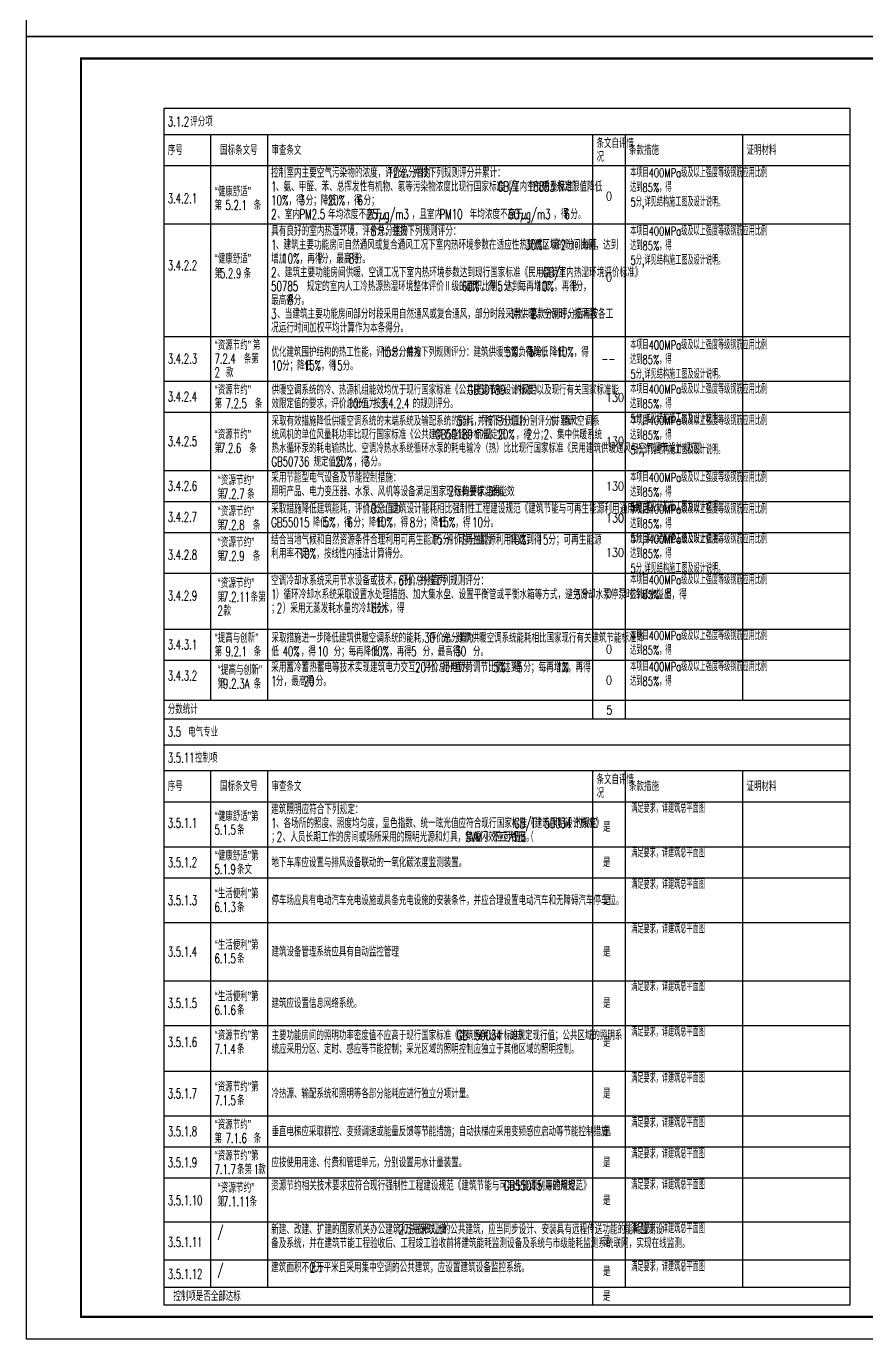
# Model space of a CAD drawing. Extents: x 12902 to 139002, y 7705 to 185905.
# Drawn here: x 12902 to 51263, y 7705 to 67580 of the extents above; entities that cross this region are included whole.
import ezdxf

# ---------------------------------------------------------------- set-up
doc = ezdxf.new("R2010")
doc.units = 0
doc.header["$LTSCALE"] = 1000
for name, color, linetype in [('A-Tab(建筑表格)', 7, 'Continuous'), ('A-Text(建筑文字)', 33, 'Continuous'), ('C-Sheet(通用-图框)', 4, 'Continuous'), ('PUB_TITLE', 4, 'Continuous')]:
    doc.layers.add(name, color=color, linetype=linetype)
doc.styles.add('LJ_TXT', font='SIMPLEX', dxfattribs={"width": 0.8, "bigfont": 'GBCBIG'})

# ---------------------------------------------------------------- blocks, each defined once
blk = doc.blocks.new('AutoBlock_20250323_153', base_point=(39363, 50443))
at = {"color": 1, "style": 'LJ_TXT', "width": 0.8}
blk.add_attdef('3.4.2.4', (39363, 50443), '', height=400, dxfattribs=at)
blk = doc.blocks.new('AutoBlock_20250323_154', base_point=(39363, 48446))
at = {"color": 1, "style": 'LJ_TXT', "width": 0.8}
blk.add_attdef('3.4.2.5', (39363, 48446), '', height=400, dxfattribs=at)
blk = doc.blocks.new('AutoBlock_20250323_155', base_point=(39363, 46396))
at = {"color": 1, "style": 'LJ_TXT', "width": 0.8}
blk.add_attdef('3.4.2.6', (39363, 46396), '', height=400, dxfattribs=at)
blk = doc.blocks.new('AutoBlock_20250323_156', base_point=(39363, 44947))
at = {"color": 1, "style": 'LJ_TXT', "width": 0.8}
blk.add_attdef('3.4.2.7', (39363, 44947), '', height=400, dxfattribs=at)
blk = doc.blocks.new('AutoBlock_20250323_157', base_point=(40481, 52837))
at = {"color": 1, "style": 'LJ_TXT', "width": 0.7}
for tag, p in [('3.4.2.3措施_001', (40466, 52837)), ('3.4.2.3措施_002', (40466, 52170)), ('3.4.2.3措施_003', (40481, 51504))]:
    blk.add_attdef(tag, p, '', height=400, dxfattribs=at)
blk = doc.blocks.new('AutoBlock_20250323_158', base_point=(40481, 50821))
at = {"color": 1, "style": 'LJ_TXT', "width": 0.7}
for tag, p in [('3.4.2.4措施_001', (40466, 50821)), ('3.4.2.4措施_002', (40466, 50155)), ('3.4.2.4措施_003', (40481, 49488))]:
    blk.add_attdef(tag, p, '', height=400, dxfattribs=at)
blk = doc.blocks.new('AutoBlock_20250323_159', base_point=(40481, 49390))
at = {"color": 1, "style": 'LJ_TXT', "width": 0.7}
for tag, p in [('3.4.2.5措施_001', (40466, 49390)), ('3.4.2.5措施_002', (40466, 48724)), ('3.4.2.5措施_003', (40481, 48057))]:
    blk.add_attdef(tag, p, '', height=400, dxfattribs=at)
blk = doc.blocks.new('AutoBlock_20250323_160', base_point=(40481, 46795))
at = {"color": 1, "style": 'LJ_TXT', "width": 0.7}
for tag, p in [('3.4.2.6措施_001', (40466, 46795)), ('3.4.2.6措施_002', (40466, 46128)), ('3.4.2.6措施_003', (40481, 45462))]:
    blk.add_attdef(tag, p, '', height=400, dxfattribs=at)
blk = doc.blocks.new('AutoBlock_20250323_161', base_point=(40481, 45350))
at = {"color": 1, "style": 'LJ_TXT', "width": 0.7}
for tag, p in [('3.4.2.7措施_001', (40466, 45350)), ('3.4.2.7措施_002', (40466, 44683)), ('3.4.2.7措施_003', (40481, 44017))]:
    blk.add_attdef(tag, p, '', height=400, dxfattribs=at)
blk = doc.blocks.new('AutoBlock_20250323_162', base_point=(40481, 43985))
at = {"color": 1, "style": 'LJ_TXT', "width": 0.7}
for tag, p in [('3.4.2.8措施_001', (40466, 43985)), ('3.4.2.8措施_002', (40466, 43319)), ('3.4.2.8措施_003', (40481, 42652))]:
    blk.add_attdef(tag, p, '', height=400, dxfattribs=at)
blk = doc.blocks.new('AutoBlock_20250323_163', base_point=(39363, 43368))
at = {"color": 1, "style": 'LJ_TXT', "width": 0.8}
blk.add_attdef('3.4.2.8', (39363, 43368), '', height=400, dxfattribs=at)
blk = doc.blocks.new('AutoBlock_20250323_164', base_point=(39383, 36182))
at = {"color": 1, "style": 'LJ_TXT', "width": 0.8}
blk.add_attdef('暖通总分', (39383, 36182), '', height=400, dxfattribs=at)
blk = doc.blocks.new('AutoBlock_20250323_165', base_point=(39363, 41506))
at = {"color": 1, "style": 'LJ_TXT', "width": 0.8}
blk.add_attdef('3.4.2.9', (39363, 41506), '', height=400, dxfattribs=at)
blk = doc.blocks.new('AutoBlock_20250323_166', base_point=(40481, 42123))
at = {"color": 1, "style": 'LJ_TXT', "width": 0.7}
for tag, p in [('3.4.2.9措施_001', (40466, 42123)), ('3.4.2.9措施_002', (40466, 41456))]:
    blk.add_attdef(tag, p, '', height=400, dxfattribs=at)
blk = doc.blocks.new('AutoBlock_20250323_167', base_point=(40481, 39581))
at = {"color": 1, "style": 'LJ_TXT', "width": 0.7}
for tag, p in [('3.4.3.1措施_001', (40466, 39581)), ('3.4.3.1措施_002', (40466, 38914))]:
    blk.add_attdef(tag, p, '', height=400, dxfattribs=at)
blk = doc.blocks.new('AutoBlock_20250323_168', base_point=(39363, 38964))
at = {"color": 1, "style": 'LJ_TXT', "width": 0.8}
blk.add_attdef('3.4.3.1', (39363, 38964), '', height=400, dxfattribs=at)
blk = doc.blocks.new('AutoBlock_20250323_169', base_point=(39363, 37547))
at = {"color": 1, "style": 'LJ_TXT', "width": 0.8}
blk.add_attdef('3.4.3.2', (39363, 37547), '', height=400, dxfattribs=at)
blk = doc.blocks.new('AutoBlock_20250323_170', base_point=(40481, 38163))
at = {"color": 1, "style": 'LJ_TXT', "width": 0.7}
for tag, p in [('3.4.3.2措施_001', (40466, 38163)), ('3.4.3.2措施_002', (40466, 37497))]:
    blk.add_attdef(tag, p, '', height=400, dxfattribs=at)
blk = doc.blocks.new('AutoBlock_20250323_171', base_point=(40523, 31701))
at = {"color": 1, "style": 'LJ_TXT', "width": 0.7}
blk.add_attdef('3.5.1.1措施_001', (40513, 31701), '', height=400, dxfattribs=at)
blk = doc.blocks.new('AutoBlock_20250323_172', base_point=(40523, 29670))
at = {"color": 1, "style": 'LJ_TXT', "width": 0.7}
blk.add_attdef('3.5.1.2措施_001', (40513, 29670), '', height=400, dxfattribs=at)
blk = doc.blocks.new('AutoBlock_20250323_173', base_point=(40523, 28229))
at = {"color": 1, "style": 'LJ_TXT', "width": 0.7}
blk.add_attdef('3.5.1.3措施_001', (40513, 28229), '', height=400, dxfattribs=at)
blk = doc.blocks.new('AutoBlock_20250323_174', base_point=(40523, 26204))
at = {"color": 1, "style": 'LJ_TXT', "width": 0.7}
blk.add_attdef('3.5.1.4措施_001', (40513, 26204), '', height=400, dxfattribs=at)
blk = doc.blocks.new('AutoBlock_20250323_175', base_point=(40523, 23568))
at = {"color": 1, "style": 'LJ_TXT', "width": 0.7}
blk.add_attdef('3.5.1.5措施_001', (40513, 23568), '', height=400, dxfattribs=at)
blk = doc.blocks.new('AutoBlock_20250323_176', base_point=(40523, 21498))
at = {"color": 1, "style": 'LJ_TXT', "width": 0.7}
blk.add_attdef('3.5.1.6措施_001', (40513, 21498), '', height=400, dxfattribs=at)
blk = doc.blocks.new('AutoBlock_20250323_177', base_point=(40523, 19391))
at = {"color": 1, "style": 'LJ_TXT', "width": 0.7}
blk.add_attdef('3.5.1.7措施_001', (40513, 19391), '', height=400, dxfattribs=at)
blk = doc.blocks.new('AutoBlock_20250323_178', base_point=(40523, 17354))
at = {"color": 1, "style": 'LJ_TXT', "width": 0.7}
blk.add_attdef('3.5.1.8措施_001', (40513, 17354), '', height=400, dxfattribs=at)
blk = doc.blocks.new('AutoBlock_20250323_179', base_point=(40523, 15937))
at = {"color": 1, "style": 'LJ_TXT', "width": 0.7}
blk.add_attdef('3.5.1.9措施_001', (40513, 15937), '', height=400, dxfattribs=at)
blk = doc.blocks.new('AutoBlock_20250323_180', base_point=(40523, 14520))
at = {"color": 1, "style": 'LJ_TXT', "width": 0.7}
blk.add_attdef('3.5.1.10措施_001', (40513, 14520), '', height=400, dxfattribs=at)
blk = doc.blocks.new('AutoBlock_20250323_181', base_point=(40523, 12522))
at = {"color": 1, "style": 'LJ_TXT', "width": 0.7}
blk.add_attdef('3.5.1.11措施_001', (40513, 12522), '', height=400, dxfattribs=at)
blk = doc.blocks.new('AutoBlock_20250323_182', base_point=(40523, 10783))
at = {"color": 1, "style": 'LJ_TXT', "width": 0.7}
blk.add_attdef('3.5.1.12措施_001', (40513, 10783), '', height=400, dxfattribs=at)
blk = doc.blocks.new('AutoBlock_20250323_216', base_point=(40481, 58035))
at = {"color": 1, "style": 'LJ_TXT', "width": 0.7}
for tag, p in [('3.4.2.2措施_001', (40466, 58035)), ('3.4.2.2措施_002', (40466, 57368)), ('3.4.2.2措施_003', (40481, 56702))]:
    blk.add_attdef(tag, p, '', height=400, dxfattribs=at)
blk = doc.blocks.new('AutoBlock_20250323_217', base_point=(40481, 60691))
at = {"color": 1, "style": 'LJ_TXT', "width": 0.7}
for tag, p in [('3.4.2.1措施_001', (40466, 60691)), ('3.4.2.1措施_002', (40466, 60024)), ('3.4.2.1措施_003', (40481, 59358))]:
    blk.add_attdef(tag, p, '', height=400, dxfattribs=at)
blk = doc.blocks.new('AutoBlock_20250323_218', base_point=(39363, 59625))
at = {"color": 1, "style": 'LJ_TXT', "width": 0.8}
blk.add_attdef('3.4.2.1', (39363, 59625), '', height=400, dxfattribs=at)
blk = doc.blocks.new('AutoBlock_20250323_219', base_point=(39363, 55933))
at = {"color": 1, "style": 'LJ_TXT', "width": 0.8}
blk.add_attdef('3.4.2.2', (39363, 55933), '', height=400, dxfattribs=at)

msp = doc.modelspace()

# ---------------------------------------------------------------- linework, layer by layer
at = {"layer": 'A-Tab(建筑表格)'}
msp.add_lwpolyline([(19186, 9255), (50513, 9255), (50513, 63824), (19186, 63824)], close=True, dxfattribs=at)
for points in [[(19186, 62643), (50513, 62643)], [(21319, 62643), (21319, 36831)], [(23919, 62643), (23919, 36831)], [(38752, 62643), (38752, 35983)], [(40234, 62643), (40234, 35983)], [(45595, 62643), (45595, 36831)], [(19186, 61226), (50513, 61226)], [(19186, 58570), (50513, 58570)], [(19186, 53432), (50513, 53432)], [(19186, 51395), (50513, 51395)], [(19186, 49977), (50513, 49977)], [(19186, 47320), (50513, 47320)], [(19186, 45903), (50513, 45903)], [(19186, 44486), (50513, 44486)], [(19186, 42624), (50513, 42624)], [(19186, 40081), (50513, 40081)], [(19186, 38664), (50513, 38664)], [(19186, 36831), (50513, 36831)], [(19186, 35983), (50513, 35983)], [(19186, 34802), (50513, 34802)], [(19186, 33622), (50513, 33622)], [(21319, 33622), (21319, 10052)], [(23919, 33622), (23919, 10052)], [(38752, 33622), (38752, 9255)], [(40234, 33622), (40234, 10052)], [(45595, 33622), (45595, 10052)], [(19186, 32204), (50513, 32204)], [(19186, 30145), (50513, 30145)], [(19186, 28728), (50513, 28728)], [(19186, 26691), (50513, 26691)], [(19186, 24034), (50513, 24034)], [(19186, 21997), (50513, 21997)], [(19186, 19911), (50513, 19911)], [(19186, 17874), (50513, 17874)], [(19186, 16457), (50513, 16457)], [(19186, 15040), (50513, 15040)], [(19186, 13042), (50513, 13042)], [(19186, 11303), (50513, 11303)], [(19186, 10052), (50513, 10052)]]:
    msp.add_lwpolyline(points, dxfattribs=at)
at = {"layer": 'C-Sheet(通用-图框)'}
msp.add_lwpolyline([(12902, 7705), (139002, 7705), (139002, 67105), (12902, 67105)], close=True, dxfattribs=at)
at = {"layer": 'C-Sheet(通用-图框)', "const_width": 100}
msp.add_lwpolyline([(15402, 8705), (138002, 8705), (138002, 66105), (15402, 66105)], close=True, dxfattribs=at)
at = {"layer": 'PUB_TITLE'}
msp.add_lwpolyline([(12902, 67105), (139002, 67105), (139002, 126505), (12902, 126505)], close=True, dxfattribs=at)

# ---------------------------------------------------------------- block references
at = {"color": 1}
for name, p, values in [('AutoBlock_20250323_217', (40481, 60691), {'3.4.2.1措施_001': '本项目400MPa级及以上强度等级钢筋应用比例', '3.4.2.1措施_002': '达到85%%%，得', '3.4.2.1措施_003': '5分,详见结构施工图及设计说明。'}), ('AutoBlock_20250323_218', (39363, 59625), {'3.4.2.1': '0'}), ('AutoBlock_20250323_216', (40481, 58035), {'3.4.2.2措施_001': '本项目400MPa级及以上强度等级钢筋应用比例', '3.4.2.2措施_002': '达到85%%%，得', '3.4.2.2措施_003': '5分,详见结构施工图及设计说明。'}), ('AutoBlock_20250323_219', (39363, 55933), {'3.4.2.2': '0'}), ('AutoBlock_20250323_157', (40481, 52837), {'3.4.2.3措施_001': '本项目400MPa级及以上强度等级钢筋应用比例', '3.4.2.3措施_002': '达到85%%%，得', '3.4.2.3措施_003': '5分,详见结构施工图及设计说明。'}), ('AutoBlock_20250323_158', (40481, 50821), {'3.4.2.4措施_001': '本项目400MPa级及以上强度等级钢筋应用比例', '3.4.2.4措施_002': '达到85%%%，得', '3.4.2.4措施_003': '5分,详见结构施工图及设计说明。'}), ('AutoBlock_20250323_153', (39363, 50443), {'3.4.2.4': '130'}), ('AutoBlock_20250323_159', (40481, 49390), {'3.4.2.5措施_001': '本项目400MPa级及以上强度等级钢筋应用比例', '3.4.2.5措施_002': '达到85%%%，得', '3.4.2.5措施_003': '5分,详见结构施工图及设计说明。'}), ('AutoBlock_20250323_154', (39363, 48446), {'3.4.2.5': '130'}), ('AutoBlock_20250323_155', (39363, 46396), {'3.4.2.6': '130'}), ('AutoBlock_20250323_160', (40481, 46795), {'3.4.2.6措施_001': '本项目400MPa级及以上强度等级钢筋应用比例', '3.4.2.6措施_002': '达到85%%%，得', '3.4.2.6措施_003': '5分,详见结构施工图及设计说明。'}), ('AutoBlock_20250323_161', (40481, 45350), {'3.4.2.7措施_001': '本项目400MPa级及以上强度等级钢筋应用比例', '3.4.2.7措施_002': '达到85%%%，得', '3.4.2.7措施_003': '5分,详见结构施工图及设计说明。'}), ('AutoBlock_20250323_156', (39363, 44947), {'3.4.2.7': '130'}), ('AutoBlock_20250323_162', (40481, 43985), {'3.4.2.8措施_001': '本项目400MPa级及以上强度等级钢筋应用比例', '3.4.2.8措施_002': '达到85%%%，得', '3.4.2.8措施_003': '5分,详见结构施工图及设计说明。'}), ('AutoBlock_20250323_163', (39363, 43368), {'3.4.2.8': '130'}), ('AutoBlock_20250323_166', (40481, 42123), {'3.4.2.9措施_001': '本项目400MPa级及以上强度等级钢筋应用比例', '3.4.2.9措施_002': '达到85%%%，得'}), ('AutoBlock_20250323_165', (39363, 41506), {'3.4.2.9': '0'}), ('AutoBlock_20250323_167', (40481, 39581), {'3.4.3.1措施_001': '本项目400MPa级及以上强度等级钢筋应用比例', '3.4.3.1措施_002': '达到85%%%，得'}), ('AutoBlock_20250323_168', (39363, 38964), {'3.4.3.1': '0'}), ('AutoBlock_20250323_170', (40481, 38163), {'3.4.3.2措施_001': '本项目400MPa级及以上强度等级钢筋应用比例', '3.4.3.2措施_002': '达到85%%%，得'}), ('AutoBlock_20250323_169', (39363, 37547), {'3.4.3.2': '0'}), ('AutoBlock_20250323_164', (39383, 36182), {'暖通总分': '5'}), ('AutoBlock_20250323_171', (40523, 31701), {'3.5.1.1措施_001': '满足要求，详建筑总平面图'}), ('AutoBlock_20250323_172', (40523, 29670), {'3.5.1.2措施_001': '满足要求，详建筑总平面图'}), ('AutoBlock_20250323_173', (40523, 28229), {'3.5.1.3措施_001': '满足要求，详建筑总平面图'}), ('AutoBlock_20250323_174', (40523, 26204), {'3.5.1.4措施_001': '满足要求，详建筑总平面图'}), ('AutoBlock_20250323_175', (40523, 23568), {'3.5.1.5措施_001': '满足要求，详建筑总平面图'}), ('AutoBlock_20250323_176', (40523, 21498), {'3.5.1.6措施_001': '满足要求，详建筑总平面图'}), ('AutoBlock_20250323_177', (40523, 19391), {'3.5.1.7措施_001': '满足要求，详建筑总平面图'}), ('AutoBlock_20250323_178', (40523, 17354), {'3.5.1.8措施_001': '满足要求，详建筑总平面图'}), ('AutoBlock_20250323_179', (40523, 15937), {'3.5.1.9措施_001': '满足要求，详建筑总平面图'}), ('AutoBlock_20250323_180', (40523, 14520), {'3.5.1.10措施_001': '满足要求，详建筑总平面图'}), ('AutoBlock_20250323_181', (40523, 12522), {'3.5.1.11措施_001': '满足要求，详建筑总平面图'}), ('AutoBlock_20250323_182', (40523, 10783), {'3.5.1.12措施_001': '满足要求，详建筑总平面图'})]:
    msp.add_blockref(name, p, dxfattribs=at).add_auto_attribs(values)

# ---------------------------------------------------------------- texts
at = {"layer": 'A-Tab(建筑表格)', "style": 'LJ_TXT'}
for s, height, width, p in [('评分项', 427.1, 0.8, (20389, 63012)), ('3.1.2', 442.8, 0.64, (19363, 63012)), ('条文自评情', 427.1, 0.8, (38929, 62023)), ('序号', 427.1, 0.8, (19363, 61713)), ('国标条文号', 427.1, 0.8, (21753, 61713)), ('审查条文', 427.1, 0.8, (24096, 61713)), ('况', 427, 0.8, (38929, 61403)), ('条款措施', 427.1, 0.8, (40411, 61713)), ('证明材料', 427.1, 0.8, (45772, 61713)), ('3.4.2.1', 442.8, 0.64, (19363, 59509)), ('“健康舒适”', 427.1, 0.8, (21496, 59819)), ('第', 427, 0.8, (21496, 59199)), ('5.2.1', 442.8, 0.64, (22001, 59199)), ('条', 427, 0.8, (23284, 59199)), ('3.4.2.2', 442.8, 0.64, (19363, 56449)), ('“健康舒适”', 427.1, 0.8, (21496, 56759)), ('第', 427, 0.8, (21496, 56088)), ('5.2.9', 442.8, 0.64, (21745, 56088)), ('条', 427, 0.8, (22825, 56088)), ('“资源节约”', 427.1, 0.8, (21496, 52812)), ('第', 427, 0.8, (23245, 52812)), ('优化建筑围护结构的热工性能，评价总分值为', 427.14, 0.8, (24096, 52502)), ('15', 442.8, 0.64, (29071, 52502)), ('分，并按下列规则评分：建筑供暖空调负荷降低', 427.14, 0.8, (29557, 52502)), ('5%', 442.8, 0.64, (34781, 52502)), ('，得', 427.1, 0.8, (35347, 52502)), ('5', 443, 0.64, (35845, 52502)), ('分；降低', 427.1, 0.8, (36115, 52502)), ('10%', 442.8, 0.64, (37110, 52502)), ('，得', 427.1, 0.8, (37893, 52502)), ('3.4.2.3', 442.8, 0.64, (19363, 52192)), ('7.2.4', 442.8, 0.64, (21496, 52192)), ('条第', 427.1, 0.8, (22832, 52192)), ('10', 442.8, 0.64, (24096, 51882)), ('分；降低', 427.1, 0.8, (24582, 51882)), ('15%', 442.8, 0.64, (25577, 51882)), ('，得', 427.1, 0.8, (26360, 51882)), ('15', 442.8, 0.64, (26857, 51882)), ('分。', 427.1, 0.8, (27343, 51882)), ('--', 442.8, 0.64, (39152, 52192)), ('2', 443, 0.64, (21496, 51572)), ('款', 427, 0.8, (22023, 51572)), ('3.4.2.4', 442.8, 0.64, (19363, 50465)), ('“资源节约”', 427.1, 0.8, (21496, 50775)), ('供暖空调系统的冷、热源机组能效均优于现行国家标准《公共建筑节能设计标准》', 427.14, 0.8, (24096, 50775)), ('GB50189', 442.8, 0.64, (33051, 50775)), ('的规定以及现行有关国家标准能', 427.14, 0.8, (35170, 50775)), ('第', 427, 0.8, (21496, 50155)), ('7.2.5', 442.8, 0.64, (22001, 50155)), ('条', 427, 0.8, (23337, 50155)), ('效限定值的要求，评价总分值为', 427.14, 0.8, (24096, 50155)), ('10', 442.8, 0.64, (27579, 50155)), ('分，按表', 427.1, 0.8, (28065, 50155)), ('3.4.2.4', 442.8, 0.64, (29059, 50155)), ('的规则评分。', 427.1, 0.8, (30544, 50155)), ('采取有效措施降低供暖空调系统的末端系统及输配系统的能耗，评价总分值为', 427.14, 0.8, (24096, 49357)), ('5', 443, 0.64, (32554, 49357)), ('分，并按下列规则分别评分并累计：', 427.14, 0.8, (32823, 49357)), ('1', 443, 0.64, (36803, 49357)), ('、通风空调系', 427.1, 0.8, (37019, 49357)), ('“资源节约”', 427.1, 0.8, (21496, 48737)), ('统风机的单位风量耗功率比现行国家标准《公共建筑节能设计标准》', 427.14, 0.8, (24096, 48737)), ('GB50189', 442.8, 0.64, (31559, 48737)), ('的规定低', 427.1, 0.8, (33421, 48737)), ('20%', 442.8, 0.64, (34416, 48737)), ('，得', 427.1, 0.8, (35253, 48737)), ('2', 443, 0.64, (35750, 48737)), ('分；', 427.1, 0.8, (36020, 48737)), ('2', 443, 0.64, (36518, 48737)), ('、集中供暖系统', 427.1, 0.8, (36788, 48737)), ('3.4.2.5', 442.8, 0.64, (19363, 48428)), ('第', 427, 0.8, (21496, 48118)), ('7.2.6', 442.8, 0.64, (21745, 48118)), ('条', 427, 0.8, (23081, 48118)), ('热水循环泵的耗电输热比、空调冷热水系统循环水泵的耗电输冷（热）比比现行国家标准《民用建筑供暖通风与空气调节设计规范》', 427.14, 0.8, (24096, 48118)), ('GB50736', 442.8, 0.64, (24096, 47498)), ('规定值低', 427.1, 0.8, (26013, 47498)), ('20%', 442.8, 0.64, (27008, 47498)), ('，得', 427.1, 0.8, (27844, 47498)), ('3', 443, 0.64, (28342, 47498)), ('分。', 427.1, 0.8, (28612, 47498)), ('3.4.2.6', 442.8, 0.64, (19363, 46390)), ('3.4.2.7', 442.8, 0.64, (19363, 44973)), ('3.4.2.8', 442.8, 0.64, (19363, 43246)), ('3.4.2.9', 442.8, 0.64, (19363, 41384)), ('3.4.3.1', 442.8, 0.64, (19363, 39151)), ('“提高与创新”', 427.1, 0.8, (21496, 39461)), ('采取措施进一步降低建筑供暖空调系统的能耗，评价总分值为', 427.14, 0.8, (24096, 39461)), ('30', 442.8, 0.64, (31069, 39461)), ('分。建筑供暖空调系统能耗相比国家现行有关建筑节能标准降', 427.14, 0.8, (31865, 39461)), ('第', 427, 0.8, (21496, 38841)), ('9.2.1', 442.8, 0.64, (22001, 38841)), ('条', 427, 0.8, (23284, 38841)), ('低', 427, 0.8, (24096, 38841)), ('40%', 442.8, 0.64, (24601, 38841)), ('，得', 427.1, 0.8, (25438, 38841)), ('10', 442.8, 0.64, (26192, 38841)), ('分；每再降低', 427.1, 0.8, (26934, 38841)), ('10%', 442.8, 0.64, (28683, 38841)), ('，再得', 427.1, 0.8, (29466, 38841)), ('5', 443, 0.64, (30469, 38841)), ('分，最高得', 427.1, 0.8, (30995, 38841)), ('30', 442.8, 0.64, (32495, 38841)), ('分。', 427.1, 0.8, (33291, 38841)), ('3.4.3.2', 442.8, 0.64, (19363, 37734)), ('分数统计', 427.1, 0.8, (19363, 36207)), ('3.5', 442.8, 0.64, (19363, 35172)), ('电气专业', 427.1, 0.8, (20294, 35172)), ('3.5.11', 442.8, 0.64, (19363, 33991)), ('控制项', 427.1, 0.8, (20605, 33991)), ('序号', 427.1, 0.8, (19363, 32692)), ('国标条文号', 427.1, 0.8, (21753, 32692)), ('审查条文', 427.1, 0.8, (24096, 32692)), ('条文自评情', 427.1, 0.8, (38929, 33002)), ('条款措施', 427.1, 0.8, (40411, 32692)), ('证明材料', 427.1, 0.8, (45772, 32692)), ('况', 427, 0.8, (38929, 32382)), ('“健康舒适”第', 427.1, 0.8, (21496, 31326)), ('3.5.1.1', 442.8, 0.64, (19363, 31016)), ('5.1.5', 442.8, 0.64, (21496, 30706)), ('条', 427, 0.8, (22522, 30706)), ('是', 427, 0.8, (39224, 30834)), ('“健康舒适”第', 427.1, 0.8, (21496, 29525)), ('3.5.1.2', 442.8, 0.64, (19363, 29215)), ('5.1.9', 442.8, 0.64, (21496, 28905)), ('条文', 427.1, 0.8, (22522, 28905)), ('地下车库应设置与排风设备联动的一氧化碳浓度监测装置。', 427.14, 0.8, (24096, 29215)), ('是', 427, 0.8, (39224, 29215)), ('“生活便利”第', 427.1, 0.8, (21496, 27798)), ('3.5.1.3', 442.8, 0.64, (19363, 27488)), ('6.1.3', 442.8, 0.64, (21496, 27178)), ('条', 427, 0.8, (22522, 27178)), ('停车场应具有电动汽车充电设施或具备充电设施的安装条件，并应合理设置电动汽车和无障碍汽车停车位。', 427.14, 0.8, (24096, 27488)), ('是', 427, 0.8, (39224, 27488)), ('“生活便利”第', 427.1, 0.8, (21496, 25451)), ('3.5.1.4', 442.8, 0.64, (19363, 25141)), ('6.1.5', 442.8, 0.64, (21496, 24831)), ('条', 427, 0.8, (22522, 24831)), ('建筑设备管理系统应具有自动监控管理', 427.14, 0.8, (24096, 25141)), ('是', 427, 0.8, (39224, 25141)), ('“生活便利”第', 427.1, 0.8, (21496, 23104)), ('3.5.1.5', 442.8, 0.64, (19363, 22794)), ('6.1.6', 442.8, 0.64, (21496, 22484)), ('条', 427, 0.8, (22522, 22484)), ('建筑应设置信息网络系统。', 427.14, 0.8, (24096, 22794)), ('是', 427, 0.8, (39224, 22794)), ('“资源节约”第', 427.1, 0.8, (21496, 21327)), ('主要功能房间的照明功率密度值不应高于现行国家标准《建筑照明设计标准》', 427.14, 0.8, (24096, 21327)), ('GB', 442.8, 0.64, (32554, 21327)), ('50034', 442.8, 0.64, (33377, 21327)), ('的规定现行值；公共区域的照明系', 427.14, 0.8, (34983, 21327)), ('3.5.1.6', 442.8, 0.64, (19363, 21017)), ('7.1.4', 442.8, 0.64, (21496, 20707)), ('条', 427, 0.8, (22522, 20707)), ('统应采用分区、定时、感应等节能控制；采光区域的照明控制应独立于其他区域的照明控制。', 427.14, 0.8, (24096, 20707)), ('是', 427, 0.8, (39224, 21017)), ('“资源节约”第', 427.1, 0.8, (21496, 18981)), ('3.5.1.7', 442.8, 0.64, (19363, 18671)), ('7.1.5', 442.8, 0.64, (21496, 18361)), ('条', 427, 0.8, (22522, 18361)), ('冷热源、输配系统和照明等各部分能耗应进行独立分项计量。', 427.14, 0.8, (24096, 18671)), ('是', 427, 0.8, (39224, 18671)), ('3.5.1.8', 442.8, 0.64, (19363, 16944)), ('“资源节约”', 427.1, 0.8, (21496, 17254)), ('垂直电梯应采取群控、变频调速或能量反馈等节能措施；自动扶梯应采用变频感应启动等节能控制措施。', 427.14, 0.8, (24096, 16944)), ('是', 427, 0.8, (39224, 16944)), ('第', 427, 0.8, (21496, 16634)), ('7.1.6', 442.8, 0.64, (22001, 16634)), ('条', 427, 0.8, (23284, 16634)), ('“资源节约”第', 427.1, 0.8, (21496, 15837)), ('3.5.1.9', 442.8, 0.64, (19363, 15527)), ('7.1.7', 442.8, 0.64, (21496, 15217)), ('条第', 427.1, 0.8, (22522, 15217)), ('1', 443, 0.64, (23276, 15217)), ('款', 427, 0.8, (23492, 15217)), ('应按使用用途、付费和管理单元，分别设置用水计量装置。', 427.14, 0.8, (24096, 15527)), ('是', 427, 0.8, (39224, 15527)), ('3.5.1.10', 442.8, 0.64, (19363, 13800)), ('是', 427, 0.8, (39224, 13800)), ('3.5.1.11', 442.8, 0.64, (19363, 11896)), ('是', 427, 0.8, (39224, 11934)), ('3.5.1.12', 442.8, 0.64, (19363, 10437)), ('是', 427, 0.8, (39224, 10558)), ('控制项是否全部达标', 427.1, 0.8, (19619, 9432)), ('是', 427, 0.8, (39224, 9432))]:
    msp.add_text(s, height=height, dxfattribs=dict(at, width=width)).set_placement(p)
at = {"layer": 'A-Text(建筑文字)', "style": 'LJ_TXT'}
for s, height, width, p in [('控制室内主要空气污染物的浓度，评价总分值为', 434.04, 0.8, (24080, 60673)), ('12', 450, 0.64, (29388, 60673)), ('分，并按下列规则评分并累计：', 434.04, 0.8, (29881, 60673)), ('1', 450, 0.64, (24080, 60043)), ('、氨、甲醛、苯、总挥发性有机物、氡等污染物浓度比现行国家标准《室内空气质量标准》', 434.04, 0.8, (24299, 60043)), ('GB/T', 450, 0.64, (34410, 60043)), ('18883', 450, 0.64, (35795, 60043)), ('规定限值降低', 434, 0.8, (37111, 60043)), ('，得', 434, 0.8, (24875, 59413)), ('分；降低', 434, 0.8, (25655, 59413)), ('，得', 434, 0.8, (27516, 59413)), ('分；', 434, 0.8, (28296, 59413)), ('10%', 450, 0.64, (24080, 59413)), ('3', 450, 0.64, (25381, 59413)), ('20%', 450, 0.64, (26666, 59413)), ('6', 450, 0.64, (28022, 59413)), ('g/m3', 450, 0.64, (29246, 58783)), ('g/m3', 450, 0.64, (35708, 58783)), ('2', 450, 0.64, (24080, 58783)), ('、室内', 434, 0.8, (24354, 58783)), ('PM2.5', 450, 0.64, (25373, 58783)), ('年均浓度不高于', 434, 0.8, (26676, 58783)), ('25', 450, 0.64, (28445, 58783)), ('μ', 434, 0.8, (28994, 58783)), ('，且室内', 434, 0.8, (30494, 58783)), ('PM10', 450, 0.64, (31766, 58783)), ('年均浓度不高于', 434, 0.8, (33137, 58783)), ('50', 450, 0.64, (34907, 58783)), ('μ', 434, 0.8, (35455, 58783)), ('，得', 434, 0.8, (36956, 58783)), ('6', 450, 0.64, (37462, 58783)), ('分。', 434, 0.8, (37736, 58783)), ('具有良好的室内热湿环境，评价总分值为', 434.04, 0.8, (24080, 58017)), ('8', 450, 0.64, (28629, 58017)), ('分，并按下列规则评分：', 434.04, 0.8, (28904, 58017)), ('1', 450, 0.64, (24080, 57387)), ('、建筑主要功能房间自然通风或复合通风工况下室内热环境参数在适应性热舒适区域的时间比例，达到', 434.04, 0.8, (24299, 57387)), ('30%', 450, 0.64, (35674, 57387)), ('，得', 434, 0.8, (36524, 57387)), ('2', 450, 0.64, (37290, 57387)), ('分；每再', 434, 0.8, (37564, 57387)), ('增加', 434, 0.8, (24080, 56757)), ('10%', 450, 0.64, (24585, 56757)), ('，再得', 434, 0.8, (25381, 56757)), ('1', 450, 0.64, (26139, 56757)), ('分，最高得', 434, 0.8, (26358, 56757)), ('8', 450, 0.64, (27622, 56757)), ('分。', 434, 0.8, (27896, 56757)), ('2', 450, 0.64, (24080, 56127)), ('、建筑主要功能房间供暖、空调工况下室内热环境参数达到现行国家标准《民用建筑室内热湿环境评价标准》', 434.04, 0.8, (24354, 56127)), ('GB/T', 450, 0.64, (36487, 56127)), ('50785', 450, 0.64, (24080, 55497)), ('规定的室内人工冷热源热湿环境整体评价Ⅱ级的面积比例，达到', 434.04, 0.8, (25712, 55497)), ('60%', 450, 0.64, (32789, 55497)), ('，得', 434, 0.8, (33639, 55497)), ('5', 450, 0.64, (34405, 55497)), ('分；每再增加', 434, 0.8, (34680, 55497)), ('10%', 450, 0.64, (36196, 55497)), ('，再得', 434, 0.8, (36992, 55497)), ('1', 450, 0.64, (37750, 55497)), ('分，', 434, 0.8, (37970, 55497)), ('最高得', 434, 0.8, (24080, 54867)), ('8', 450, 0.64, (24838, 54867)), ('分。', 434, 0.8, (25112, 54867)), ('3', 450, 0.64, (24080, 54237)), ('、当建筑主要功能房间部分时段采用自然通风或复合通风，部分时段采用供暖、空调时，按照第', 434.04, 0.8, (24354, 54237)), ('1', 450, 0.64, (34970, 54237)), ('款、第', 434, 0.8, (35190, 54237)), ('2', 450, 0.64, (35948, 54237)), ('款分别评分后再按各工', 434, 0.8, (36222, 54237)), ('况运行时间加权平均计算作为本条得分。', 434.04, 0.8, (24080, 53607)), ('“资源节约”', 434, 0.8, (21630, 46651)), ('采用节能型电气设备及节能控制措施：', 434.04, 0.8, (24080, 46768)), ('第', 434, 0.8, (21630, 46021)), ('7.2.7', 450, 0.64, (21882, 46021)), ('条', 434, 0.8, (22980, 46021)), ('照明产品、电力变压器、水泵、风机等设备满足国家现行有关标准的能效', 434.04, 0.8, (24080, 46138)), ('2', 450, 0.64, (32168, 46138)), ('级的要求，得', 434, 0.8, (32442, 46138)), ('3', 450, 0.64, (33959, 46138)), ('分。', 434, 0.8, (34233, 46138)), ('“资源节约”', 434, 0.8, (21630, 45234)), ('采取措施降低建筑能耗，评价总分值为', 434.04, 0.8, (24080, 45351)), ('10', 450, 0.64, (28377, 45351)), ('分。建筑设计能耗相比强制性工程建设规范《建筑节能与可再生能源利用通用规范》', 434.04, 0.8, (28870, 45351)), ('第', 434, 0.8, (21630, 44604)), ('7.2.8', 450, 0.64, (21882, 44604)), ('条', 434, 0.8, (23240, 44604)), ('GB55015', 450, 0.64, (24080, 44721)), ('降低', 434, 0.8, (25972, 44721)), ('5%', 450, 0.64, (26478, 44721)), ('，得', 434, 0.8, (27054, 44721)), ('6', 450, 0.64, (27559, 44721)), ('分；降低', 434, 0.8, (27834, 44721)), ('10%', 450, 0.64, (28845, 44721)), ('，得', 434, 0.8, (29640, 44721)), ('8', 450, 0.64, (30406, 44721)), ('分；降低', 434, 0.8, (30680, 44721)), ('15%', 450, 0.64, (31692, 44721)), ('，得', 434, 0.8, (32487, 44721)), ('10', 450, 0.64, (33253, 44721)), ('分。', 434, 0.8, (33747, 44721)), ('结合当地气候和自然资源条件合理利用可再生能源，评价总分值为', 434.04, 0.8, (24080, 43934)), ('15', 450, 0.64, (31410, 43934)), ('分。可再生能源利用率达到', 434.04, 0.8, (31904, 43934)), ('10%', 450, 0.64, (34937, 43934)), ('，得', 434, 0.8, (35732, 43934)), ('15', 450, 0.64, (36238, 43934)), ('分；可再生能源', 434, 0.8, (36731, 43934)), ('“资源节约”', 434, 0.8, (21630, 43817)), ('利用率不足', 434, 0.8, (24080, 43304)), ('10%', 450, 0.64, (25343, 43304)), ('，按线性内插法计算得分。', 434.04, 0.8, (26139, 43304)), ('第', 434, 0.8, (21630, 43187)), ('7.2.9', 450, 0.64, (21882, 43187)), ('条', 434, 0.8, (23240, 43187)), ('空调冷却水系统采用节水设备或技术，评价总分值为', 434.04, 0.8, (24080, 42071)), ('6', 450, 0.64, (29893, 42071)), ('分，并按下列规则评分：', 434.04, 0.8, (30168, 42071)), ('“资源节约”', 434, 0.8, (21630, 41954)), ('）循环冷却水系统采取设置水处理措施、加大集水盘、设置平衡管或平衡水箱等方式，避免冷却水泵停泵时冷却水溢出，得', 434.04, 0.8, (24299, 41441)), ('第', 434, 0.8, (21630, 41324)), ('7.2.11', 450, 0.64, (21882, 41324)), ('条第', 434, 0.8, (23144, 41324)), ('1', 450, 0.64, (24080, 41441)), ('3', 450, 0.64, (37948, 41441)), ('分', 434, 0.8, (38223, 41441)), ('2', 450, 0.64, (21630, 40694)), ('款', 434, 0.8, (21904, 40694)), ('；', 434, 0.8, (24080, 40811)), ('2', 450, 0.64, (24332, 40811)), ('）采用无蒸发耗水量的冷却技术，得', 434.04, 0.8, (24607, 40811)), ('6', 450, 0.64, (28651, 40811)), ('分。', 434, 0.8, (28925, 40811)), ('“提高与创新”', 434, 0.8, (21630, 37995)), ('采用蓄冷蓄热蓄电等技术实现建筑电力交互，评价总分值为', 434.04, 0.8, (24080, 38112)), ('20', 450, 0.64, (30652, 38112)), ('分。用电负荷调节比例达到', 434.04, 0.8, (31200, 38112)), ('5%', 450, 0.64, (34233, 38112)), ('，得', 434, 0.8, (34809, 38112)), ('5', 450, 0.64, (35315, 38112)), ('分；每再增加', 434, 0.8, (35589, 38112)), ('1%', 450, 0.64, (37106, 38112)), ('，再得', 434, 0.8, (37627, 38112)), ('第', 434, 0.8, (21630, 37365)), ('9.2.3A', 450, 0.64, (21882, 37365)), ('条', 434, 0.8, (23281, 37365)), ('1', 450, 0.64, (24080, 37482)), ('分，最高得', 434, 0.8, (24299, 37482)), ('20', 450, 0.64, (25563, 37482)), ('分。', 434, 0.8, (26111, 37482)), ('建筑照明应符合下列规定：', 434.04, 0.8, (24080, 31634)), ('1', 450, 0.64, (24080, 31004)), ('、各场所的照度、照度均匀度，显色指数、统一眩光值应符合现行国家标准《建筑照明设计标准》', 434.04, 0.8, (24299, 31004)), ('GB/T', 450, 0.64, (35168, 31004)), ('50034', 450, 0.64, (36553, 31004)), ('的规定', 434, 0.8, (37925, 31004)), ('；', 434, 0.8, (24080, 30374)), ('2', 450, 0.64, (24332, 30374)), ('、人员长期工作的房间或场所采用的照明光源和灯具，其频闪效应可视度（', 434.04, 0.8, (24607, 30374)), ('SVM', 450, 0.64, (32948, 30374)), ('）不应大于', 434, 0.8, (33826, 30374)), ('1.3', 450, 0.64, (35090, 30374)), ('。', 434, 0.8, (35720, 30374)), ('“资源节约”', 434, 0.8, (21630, 14370)), ('资源节约相关技术要求应符合现行强制性工程建设规范《建筑节能与可再生能源利用通用规范》', 434.04, 0.8, (24080, 14470)), ('GB55015', 450, 0.64, (34696, 14470)), ('等的规定。', 434, 0.8, (36588, 14470)), ('第', 434, 0.8, (21630, 13740)), ('7.1.11', 450, 0.64, (21882, 13740)), ('条', 434, 0.8, (23089, 13740)), ('/', 450, 0.64, (21630, 12372)), ('新建、改建、扩建的国家机关办公建筑和总面积规模', 434.04, 0.8, (24080, 12472)), ('2', 450, 0.64, (29893, 12472)), ('万平米以上的公共建筑，应当同步设计、安装具有远程传送功能的能耗监测设', 434.04, 0.8, (30168, 12472)), ('备及系统，并在建筑节能工程验收后、工程竣工验收前将建筑能耗监测设备及系统与市级能耗监测系统联网，实现在线监测。', 434.04, 0.8, (24080, 11842)), ('/', 450, 0.64, (21630, 10633)), ('建筑面积不低于', 434, 0.8, (24080, 10733)), ('2', 450, 0.64, (25849, 10733)), ('万平米且采用集中空调的公共建筑，应设置建筑设备监控系统。', 434.04, 0.8, (26123, 10733))]:
    msp.add_text(s, height=height, dxfattribs=dict(at, width=width)).set_placement(p)

doc.saveas('drawing.dxf')
